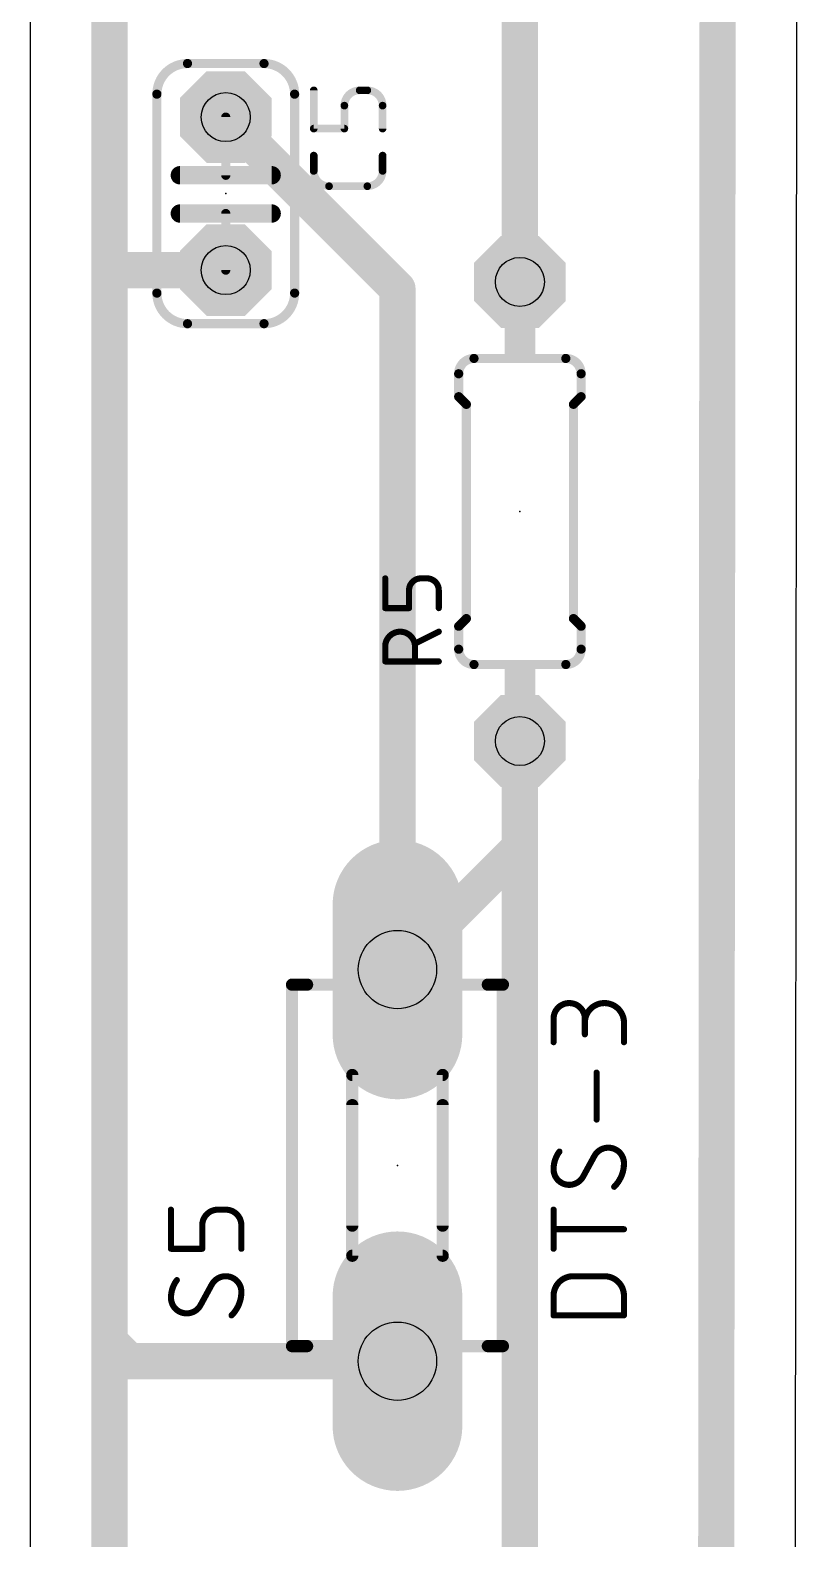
# Model space of a CAD drawing. Extents: x 53 to 97, y 25 to 264.
# Drawn here: x 70.61 to 83.42, y 144.04 to 169.08 of the extents above; entities that cross this region are included whole.
import ezdxf

# ---------------------------------------------------------------- set-up
doc = ezdxf.new("R2010")
doc.units = 0
for name, color, linetype in [('16', 132, 'CONTINUOUS'), ('17', 110, 'CONTINUOUS'), ('20', 31, 'CONTINUOUS'), ('21', 253, 'CONTINUOUS'), ('23', 53, 'CONTINUOUS'), ('25', 253, 'CONTINUOUS'), ('27', 253, 'CONTINUOUS'), ('29', 253, 'CONTINUOUS'), ('30', 253, 'CONTINUOUS'), ('44', 253, 'CONTINUOUS'), ('51', 253, 'CONTINUOUS')]:
    doc.layers.add(name, color=color, linetype=linetype)

# ---------------------------------------------------------------- blocks, each defined once
blk = doc.blocks.new('OCTAGONP')
at = {"const_width": 0.5}
blk.add_lwpolyline([(-0.25, -0.1036), (-0.25, 0.1036), (-0.1036, 0.25), (0.1036, 0.25), (0.25, 0.1036), (0.25, -0.1036), (0.1036, -0.25), (-0.1036, -0.25), (-0.25, -0.1036), (-0.25, 0.1036)], dxfattribs=at)
blk = doc.blocks.new('RECT')
blk.add_solid([(-0.5, -0.5), (0.5, -0.5), (-0.5, 0.5), (0.5, 0.5)])
blk = doc.blocks.new('LONGP100')
at = {"const_width": 1}
blk.add_lwpolyline([(-0.5, 0), (0.5, 0)], dxfattribs=at)
at = {"const_width": 0.5}
for points in [[(-0.5, 0.25, 1), (-0.5, -0.25)], [(0.5, -0.25, 1), (0.5, 0.25)]]:
    blk.add_lwpolyline(points, format="xyb", dxfattribs=at)

msp = doc.modelspace()

# ---------------------------------------------------------------- linework, layer by layer
at = {"layer": '16', "const_width": 0.6}
for points in [[(81.9864, 130.2464), (82.042, 193.3626)], [(78.74, 164.9044), (78.74, 179.07)], [(71.928, 165.1), (71.928, 171.45)], [(73.8581, 167.64), (76.708, 164.7901)], [(71.928, 147.32), (71.928, 165.1)], [(73.8581, 165.1), (71.928, 165.1)], [(76.708, 164.7901), (76.708, 153.491)], [(78.74, 157.2844), (78.74, 155.523)], [(78.74, 155.523), (76.708, 153.491)], [(78.74, 141.5364), (78.74, 155.523)], [(71.928, 134.5181), (71.928, 147.32)], [(72.257, 146.991), (71.928, 147.32)], [(76.708, 146.991), (72.257, 146.991)]]:
    msp.add_lwpolyline(points, dxfattribs=at)
at = {"layer": '16', "const_width": 0.3}
for points in [[(73.9642, 167.7461, 1), (73.752, 167.5339)], [(72.078, 165.1, 1), (71.778, 165.1)], [(71.928, 165.25, 1), (71.928, 164.95)], [(73.8581, 164.95, 1), (73.8581, 165.25)], [(71.778, 165.1, 1), (72.078, 165.1)], [(76.858, 164.7901, 1), (76.558, 164.7901)], [(76.6019, 164.684, 1), (76.8141, 164.8962)], [(78.59, 164.9044, 1), (78.89, 164.9044)], [(78.89, 157.2844, 1), (78.59, 157.2844)], [(78.89, 155.523, 1), (78.59, 155.523)], [(78.8461, 155.4169, 1), (78.6339, 155.6291)], [(78.59, 155.523, 1), (78.89, 155.523)], [(76.6019, 153.5971, 1), (76.8141, 153.3849)], [(76.558, 153.491, 1), (76.858, 153.491)], [(72.078, 147.32, 1), (71.778, 147.32)], [(72.0341, 147.4261, 1), (71.8219, 147.2139)], [(71.778, 147.32, 1), (72.078, 147.32)], [(72.257, 147.141, 1), (72.257, 146.841)], [(72.1509, 146.8849, 1), (72.3631, 147.0971)], [(76.708, 146.841, 1), (76.708, 147.141)]]:
    msp.add_lwpolyline(points, format="xyb", dxfattribs=at)
at = {"layer": '20'}
for p, q in [((70.612, 262.56), (70.612, 118.491)), ((83.292, 118.491), (83.419, 262.56))]:
    msp.add_line(p, q, dxfattribs=at)
at = {"layer": '21'}
for points, const_width in [([(73.2231, 168.529, 0.4142), (72.7151, 168.021)], 0.1524), ([(73.2231, 168.5671, 1), (73.2231, 168.4909)], 0.0762), ([(73.2231, 168.4909, 1), (73.2231, 168.5671)], 0.0762), ([(75.0011, 168.021, 0.4142), (74.4931, 168.529)], 0.1524), ([(74.4931, 168.5671, 1), (74.4931, 168.4909)], 0.0762), ([(74.4931, 168.4909, 1), (74.4931, 168.5671)], 0.0762), ([(72.7532, 168.021, 1), (72.677, 168.021)], 0.0762), ([(72.677, 168.021, 1), (72.7532, 168.021)], 0.0762), ([(75.0392, 168.021, 1), (74.963, 168.021)], 0.0762), ([(74.963, 168.021, 1), (75.0392, 168.021)], 0.0762), ([(73.0961, 166.751, 1), (73.0961, 166.5986)], 0.1524), ([(74.6201, 166.5986, 1), (74.6201, 166.751)], 0.1524), ([(73.0961, 166.116, 1), (73.0961, 165.9636)], 0.1524), ([(74.6201, 165.9636, 1), (74.6201, 166.116)], 0.1524), ([(72.7151, 164.719, 0.4142), (73.2231, 164.211)], 0.1524), ([(72.7532, 164.719, 1), (72.677, 164.719)], 0.0762), ([(74.4931, 164.211, 0.4142), (75.0011, 164.719)], 0.1524), ([(75.0392, 164.719, 1), (74.963, 164.719)], 0.0762), ([(72.677, 164.719, 1), (72.7532, 164.719)], 0.0762), ([(74.963, 164.719, 1), (75.0392, 164.719)], 0.0762), ([(73.2231, 164.2491, 1), (73.2231, 164.1729)], 0.0762), ([(73.2231, 164.1729, 1), (73.2231, 164.2491)], 0.0762), ([(74.4931, 164.2491, 1), (74.4931, 164.1729)], 0.0762), ([(74.4931, 164.1729, 1), (74.4931, 164.2491)], 0.0762), ([(77.978, 163.6344, 0.4142), (77.724, 163.3804)], 0.1524), ([(77.978, 163.6725, 1), (77.978, 163.5963)], 0.0762), ([(77.978, 163.5963, 1), (77.978, 163.6725)], 0.0762), ([(79.756, 163.3804, 0.4142), (79.502, 163.6344)], 0.1524), ([(79.502, 163.6725, 1), (79.502, 163.5963)], 0.0762), ([(79.502, 163.5963, 1), (79.502, 163.6725)], 0.0762), ([(77.7621, 163.3804, 1), (77.6859, 163.3804)], 0.0762), ([(77.6859, 163.3804, 1), (77.7621, 163.3804)], 0.0762), ([(79.7941, 163.3804, 1), (79.7179, 163.3804)], 0.0762), ([(79.7179, 163.3804, 1), (79.7941, 163.3804)], 0.0762), ([(77.6859, 162.9994, 1), (77.7621, 162.9994)], 0.0762), ([(77.7509, 163.0263, 1), (77.6971, 162.9725)], 0.0762), ([(79.7179, 162.9994, 1), (79.7941, 162.9994)], 0.0762), ([(79.7829, 162.9725, 1), (79.7291, 163.0263)], 0.0762), ([(77.8891, 162.8724, 1), (77.8129, 162.8724)], 0.0762), ([(77.8241, 162.8455, 1), (77.8779, 162.8993)], 0.0762), ([(79.6671, 162.8724, 1), (79.5909, 162.8724)], 0.0762), ([(79.6021, 162.8993, 1), (79.6559, 162.8455)], 0.0762), ([(77.7621, 159.1894, 1), (77.6859, 159.1894)], 0.0762), ([(77.8129, 159.3164, 1), (77.8891, 159.3164)], 0.0762), ([(77.8779, 159.2895, 1), (77.8241, 159.3433)], 0.0762), ([(79.5909, 159.3164, 1), (79.6671, 159.3164)], 0.0762), ([(79.6559, 159.3433, 1), (79.6021, 159.2895)], 0.0762), ([(79.7941, 159.1894, 1), (79.7179, 159.1894)], 0.0762), ([(77.6971, 159.2163, 1), (77.7509, 159.1625)], 0.0762), ([(79.7291, 159.1625, 1), (79.7829, 159.2163)], 0.0762), ([(77.724, 158.8084, 0.4142), (77.978, 158.5544)], 0.1524), ([(77.7621, 158.8084, 1), (77.6859, 158.8084)], 0.0762), ([(77.6859, 158.8084, 1), (77.7621, 158.8084)], 0.0762), ([(79.502, 158.5544, 0.4142), (79.756, 158.8084)], 0.1524), ([(79.7941, 158.8084, 1), (79.7179, 158.8084)], 0.0762), ([(79.7179, 158.8084, 1), (79.7941, 158.8084)], 0.0762), ([(77.978, 158.5925, 1), (77.978, 158.5163)], 0.0762), ([(77.978, 158.5163, 1), (77.978, 158.5925)], 0.0762), ([(79.502, 158.5925, 1), (79.502, 158.5163)], 0.0762), ([(79.502, 158.5163, 1), (79.502, 158.5925)], 0.0762), ([(75.0088, 153.241, 1), (74.9072, 153.241)], 0.1016), ([(74.958, 153.2918, 1), (74.958, 153.1902)], 0.1016), ([(75.208, 153.1902, 1), (75.208, 153.2918)], 0.1016), ([(78.208, 153.2918, 1), (78.208, 153.1902)], 0.1016), ([(78.5088, 153.241, 1), (78.4072, 153.241)], 0.1016), ([(78.458, 153.1902, 1), (78.458, 153.2918)], 0.1016), ([(76.0088, 151.241, 1), (75.9072, 151.241)], 0.1016), ([(77.5088, 151.241, 1), (77.4072, 151.241)], 0.1016), ([(75.9072, 149.241, 1), (76.0088, 149.241)], 0.1016), ([(77.4072, 149.241, 1), (77.5088, 149.241)], 0.1016), ([(74.958, 147.2918, 1), (74.958, 147.1902)], 0.1016), ([(74.9072, 147.241, 1), (75.0088, 147.241)], 0.1016), ([(75.208, 147.1902, 1), (75.208, 147.2918)], 0.1016), ([(78.208, 147.2918, 1), (78.208, 147.1902)], 0.1016), ([(78.4072, 147.241, 1), (78.5088, 147.241)], 0.1016), ([(78.458, 147.1902, 1), (78.458, 147.2918)], 0.1016)]:
    msp.add_lwpolyline(points, format="xyb", dxfattribs=dict(at, const_width=const_width))
for points, const_width in [([(73.2231, 168.529), (74.4931, 168.529)], 0.1524), ([(72.7151, 164.719), (72.7151, 168.021)], 0.1524), ([(75.0011, 164.719), (75.0011, 168.021)], 0.1524), ([(74.6201, 166.6748), (73.0961, 166.6748)], 0.3048), ([(74.6201, 166.0398), (73.0961, 166.0398)], 0.3048), ([(73.2231, 164.211), (74.4931, 164.211)], 0.1524), ([(79.502, 163.6344), (77.978, 163.6344)], 0.1524), ([(77.724, 163.3804), (77.724, 162.9994)], 0.1524), ([(79.756, 163.3804), (79.756, 162.9994)], 0.1524), ([(77.851, 162.8724), (77.724, 162.9994)], 0.1524), ([(79.629, 162.8724), (79.756, 162.9994)], 0.1524), ([(77.851, 162.8724), (77.851, 159.3164)], 0.1524), ([(79.629, 162.8724), (79.629, 159.3164)], 0.1524), ([(77.851, 159.3164), (77.724, 159.1894)], 0.1524), ([(77.724, 158.8084), (77.724, 159.1894)], 0.1524), ([(79.629, 159.3164), (79.756, 159.1894)], 0.1524), ([(79.756, 158.8084), (79.756, 159.1894)], 0.1524), ([(79.502, 158.5544), (77.978, 158.5544)], 0.1524), ([(74.958, 147.241), (74.958, 153.241)], 0.2032), ([(74.958, 153.241), (75.208, 153.241)], 0.2032), ([(78.208, 153.241), (78.458, 153.241)], 0.2032), ([(78.458, 153.241), (78.458, 147.241)], 0.2032), ([(75.958, 149.241), (75.958, 151.241)], 0.2032), ([(77.458, 149.241), (77.458, 151.241)], 0.2032), ([(74.958, 147.241), (75.208, 147.241)], 0.2032), ([(78.458, 147.241), (78.208, 147.241)], 0.2032)]:
    msp.add_lwpolyline(points, dxfattribs=dict(at, const_width=const_width))
at = {"layer": '23'}
for p in [(73.8581, 166.37), (78.74, 161.0944), (76.708, 150.241)]:
    msp.add_point(p, dxfattribs=at)
at = {"layer": '25'}
for points, const_width in [([(75.3186, 167.4495), (75.3186, 168.0845)], 0.127), ([(76.2076, 168.0845), (76.0806, 168.0845)], 0.127), ([(75.8266, 167.8305), (75.8266, 167.4495)], 0.127), ([(76.4616, 167.4495), (76.4616, 167.8305)], 0.127), ([(75.8266, 167.4495), (75.3186, 167.4495)], 0.127), ([(75.3186, 166.7473), (75.3186, 167.0013)], 0.127), ([(76.4616, 167.0013), (76.4616, 166.7473)], 0.127), ([(76.2076, 166.4933), (75.5726, 166.4933)], 0.127), ([(76.5048, 159.4902), (76.5048, 159.9841)], 0.1016), ([(77.1962, 159.9841), (77.0975, 159.9841)], 0.1016), ([(76.8999, 159.7865), (76.8999, 159.4902)], 0.1016), ([(77.3938, 159.4902), (77.3938, 159.7865)], 0.1016), ([(76.8999, 159.4902), (76.5048, 159.4902)], 0.1016), ([(77.3938, 159.0991), (76.9987, 158.9015)], 0.1016), ([(76.5048, 158.6052), (76.5048, 158.8521)], 0.1016), ([(76.9987, 158.8521), (76.9987, 158.6052)], 0.1016), ([(77.3938, 158.6052), (76.5048, 158.6052)], 0.1016), ([(72.9488, 148.8567), (72.9488, 149.5058)], 0.1016), ([(73.8576, 149.5058), (73.7277, 149.5058)], 0.1016), ([(73.4681, 149.2462), (73.4681, 148.8567)], 0.1016), ([(74.1172, 148.8567), (74.1172, 149.2462)], 0.1016), ([(73.4681, 148.8567), (72.9488, 148.8567)], 0.1016), ([(73.6304, 148.2711), (73.4356, 147.9141)], 0.1016)]:
    msp.add_lwpolyline(points, dxfattribs=dict(at, const_width=const_width))
for points, const_width in [([(75.3504, 168.0845, 1), (75.2869, 168.0845)], 0.0635), ([(76.0806, 168.0845, 0.4142), (75.8266, 167.8305)], 0.127), ([(76.0806, 168.1163, 1), (76.0806, 168.0528)], 0.0635), ([(76.0806, 168.0528, 1), (76.0806, 168.1163)], 0.0635), ([(76.4616, 167.8305, 0.4142), (76.2076, 168.0845)], 0.127), ([(76.2076, 168.1163, 1), (76.2076, 168.0528)], 0.0635), ([(76.2076, 168.0528, 1), (76.2076, 168.1163)], 0.0635), ([(75.8584, 167.8305, 1), (75.7948, 167.8305)], 0.0635), ([(75.7948, 167.8305, 1), (75.8584, 167.8305)], 0.0635), ([(76.4934, 167.8305, 1), (76.4299, 167.8305)], 0.0635), ([(76.4299, 167.8305, 1), (76.4934, 167.8305)], 0.0635), ([(75.3186, 167.4812, 1), (75.3186, 167.4178)], 0.0635), ([(75.2869, 167.4495, 1), (75.3504, 167.4495)], 0.0635), ([(75.7948, 167.4495, 1), (75.8584, 167.4495)], 0.0635), ([(75.8266, 167.4178, 1), (75.8266, 167.4812)], 0.0635), ([(76.4299, 167.4495, 1), (76.4934, 167.4495)], 0.0635), ([(75.3504, 167.0013, 1), (75.2869, 167.0013)], 0.0635), ([(76.4934, 167.0013, 1), (76.4299, 167.0013)], 0.0635), ([(75.3186, 166.7473, 0.4142), (75.5726, 166.4933)], 0.127), ([(75.3504, 166.7473, 1), (75.2869, 166.7473)], 0.0635), ([(75.2869, 166.7473, 1), (75.3504, 166.7473)], 0.0635), ([(76.2076, 166.4933, 0.4142), (76.4616, 166.7473)], 0.127), ([(76.4934, 166.7473, 1), (76.4299, 166.7473)], 0.0635), ([(76.4299, 166.7473, 1), (76.4934, 166.7473)], 0.0635), ([(75.5726, 166.525, 1), (75.5726, 166.4615)], 0.0635), ([(75.5726, 166.4615, 1), (75.5726, 166.525)], 0.0635), ([(76.2076, 166.525, 1), (76.2076, 166.4615)], 0.0635), ([(76.2076, 166.4615, 1), (76.2076, 166.525)], 0.0635), ([(76.5302, 159.9841, 1), (76.4794, 159.9841)], 0.0508), ([(77.0975, 159.9841, 0.4142), (76.8999, 159.7865)], 0.1016), ([(77.0975, 160.0095, 1), (77.0975, 159.9587)], 0.0508), ([(77.0975, 159.9587, 1), (77.0975, 160.0095)], 0.0508), ([(77.3938, 159.7865, 0.4142), (77.1962, 159.9841)], 0.1016), ([(77.1962, 160.0095, 1), (77.1962, 159.9587)], 0.0508), ([(77.1962, 159.9587, 1), (77.1962, 160.0095)], 0.0508), ([(76.9253, 159.7865, 1), (76.8745, 159.7865)], 0.0508), ([(76.8745, 159.7865, 1), (76.9253, 159.7865)], 0.0508), ([(77.4192, 159.7865, 1), (77.3684, 159.7865)], 0.0508), ([(77.3684, 159.7865, 1), (77.4192, 159.7865)], 0.0508), ([(76.5048, 159.5156, 1), (76.5048, 159.4648)], 0.0508), ([(76.4794, 159.4902, 1), (76.5302, 159.4902)], 0.0508), ([(76.8745, 159.4902, 1), (76.9253, 159.4902)], 0.0508), ([(76.8999, 159.4648, 1), (76.8999, 159.5156)], 0.0508), ([(77.3684, 159.4902, 1), (77.4192, 159.4902)], 0.0508), ([(76.9987, 158.8521, 1), (76.5048, 158.8521)], 0.1016), ([(77.4052, 159.0764, 1), (77.3824, 159.1218)], 0.0508), ([(76.5302, 158.8521, 1), (76.4794, 158.8521)], 0.0508), ([(76.4794, 158.8521, 1), (76.5302, 158.8521)], 0.0508), ([(76.9873, 158.9242, 1), (77.01, 158.8788)], 0.0508), ([(77.0241, 158.8521, 1), (76.9733, 158.8521)], 0.0508), ([(76.9733, 158.8521, 1), (77.0241, 158.8521)], 0.0508), ([(76.5048, 158.6306, 1), (76.5048, 158.5798)], 0.0508), ([(76.4794, 158.6052, 1), (76.5302, 158.6052)], 0.0508), ([(76.9733, 158.6052, 1), (77.0241, 158.6052)], 0.0508), ([(77.3938, 158.5798, 1), (77.3938, 158.6306)], 0.0508), ([(72.9742, 149.5058, 1), (72.9234, 149.5058)], 0.0508), ([(73.7277, 149.5058, 0.4142), (73.4681, 149.2462)], 0.1016), ([(73.7277, 149.5312, 1), (73.7277, 149.4804)], 0.0508), ([(73.7277, 149.4804, 1), (73.7277, 149.5312)], 0.0508), ([(74.1172, 149.2462, 0.4142), (73.8576, 149.5058)], 0.1016), ([(73.8576, 149.5312, 1), (73.8576, 149.4804)], 0.0508), ([(73.8576, 149.4804, 1), (73.8576, 149.5312)], 0.0508), ([(73.4935, 149.2462, 1), (73.4427, 149.2462)], 0.0508), ([(73.4427, 149.2462, 1), (73.4935, 149.2462)], 0.0508), ([(74.1426, 149.2462, 1), (74.0918, 149.2462)], 0.0508), ([(74.0918, 149.2462, 1), (74.1426, 149.2462)], 0.0508), ([(72.9488, 148.8821, 1), (72.9488, 148.8313)], 0.0508), ([(72.9234, 148.8567, 1), (72.9742, 148.8567)], 0.0508), ([(73.4427, 148.8567, 1), (73.4935, 148.8567)], 0.0508), ([(73.4681, 148.8313, 1), (73.4681, 148.8821)], 0.0508), ([(74.0918, 148.8567, 1), (74.1426, 148.8567)], 0.0508), ([(73.0462, 148.336, 0.1623), (72.9488, 148.0439)], 0.1016), ([(73.0665, 148.3208, 1), (73.0258, 148.3512)], 0.0508), ([(73.8576, 148.4009, 0.2656), (73.6304, 148.2711)], 0.1016), ([(73.6085, 148.284, 1), (73.6523, 148.2582)], 0.0508), ([(73.6527, 148.2589, 1), (73.6081, 148.2833)], 0.0508), ([(74.1172, 148.1413, 0.4142), (73.8576, 148.4009)], 0.1016), ([(73.8576, 148.4263, 1), (73.8576, 148.3755)], 0.0508), ([(73.8576, 148.3755, 1), (73.8576, 148.4263)], 0.0508), ([(72.9488, 148.0439, 0.4142), (73.2084, 147.7843)], 0.1016), ([(72.9742, 148.0439, 1), (72.9234, 148.0439)], 0.0508), ([(72.9234, 148.0439, 1), (72.9742, 148.0439)], 0.0508), ([(73.9549, 147.7518, 0.2), (74.1172, 148.1413)], 0.1016), ([(74.1426, 148.1413, 1), (74.0918, 148.1413)], 0.0508), ([(74.0918, 148.1413, 1), (74.1426, 148.1413)], 0.0508), ([(73.2084, 147.7843, 0.2656), (73.4356, 147.9141)], 0.1016), ([(73.2084, 147.8097, 1), (73.2084, 147.7589)], 0.0508), ([(73.2084, 147.7589, 1), (73.2084, 147.8097)], 0.0508), ([(73.4133, 147.9262, 1), (73.4579, 147.9019)], 0.0508), ([(73.4575, 147.9012, 1), (73.4138, 147.927)], 0.0508), ([(73.937, 147.7698, 1), (73.9728, 147.7338)], 0.0508)]:
    msp.add_lwpolyline(points, format="xyb", dxfattribs=dict(at, const_width=const_width))
at = {"layer": '27'}
for points, const_width in [([(79.8181, 152.6752, 1), (79.2988, 152.6752)], 0.1016), ([(80.4672, 152.6102, 1), (79.8181, 152.6102)], 0.1016), ([(79.3242, 152.6752, 1), (79.2734, 152.6752)], 0.0508), ([(79.2734, 152.6752, 1), (79.3242, 152.6752)], 0.0508), ([(79.8435, 152.6752, 1), (79.7927, 152.6752)], 0.0508), ([(79.7927, 152.6752, 1), (79.8435, 152.6752)], 0.0508), ([(79.7927, 152.6102, 1), (79.8435, 152.6102)], 0.0508), ([(80.4926, 152.6102, 1), (80.4418, 152.6102)], 0.0508), ([(80.4418, 152.6102, 1), (80.4926, 152.6102)], 0.0508), ([(79.2734, 152.2857, 1), (79.3242, 152.2857)], 0.0508), ([(79.7927, 152.4155, 1), (79.8435, 152.4155)], 0.0508), ([(80.4418, 152.2857, 1), (80.4926, 152.2857)], 0.0508), ([(80.0382, 151.7805, 1), (79.9874, 151.7805)], 0.0508), ([(79.9874, 151.0016, 1), (80.0382, 151.0016)], 0.0508), ([(79.3962, 150.4696, 0.1623), (79.2988, 150.1775)], 0.1016), ([(79.4165, 150.4544, 1), (79.3758, 150.4848)], 0.0508), ([(80.2076, 150.5345, 0.2656), (79.9804, 150.4047)], 0.1016), ([(80.4672, 150.2749, 0.4142), (80.2076, 150.5345)], 0.1016), ([(80.2076, 150.5599, 1), (80.2076, 150.5091)], 0.0508), ([(80.2076, 150.5091, 1), (80.2076, 150.5599)], 0.0508), ([(79.9585, 150.4176, 1), (80.0023, 150.3918)], 0.0508), ([(80.0027, 150.3925, 1), (79.9581, 150.4168)], 0.0508), ([(80.3049, 149.8854, 0.2), (80.4672, 150.2749)], 0.1016), ([(80.4926, 150.2749, 1), (80.4418, 150.2749)], 0.0508), ([(80.4418, 150.2749, 1), (80.4926, 150.2749)], 0.0508), ([(79.2988, 150.1775, 0.4142), (79.5584, 149.9178)], 0.1016), ([(79.3242, 150.1775, 1), (79.2734, 150.1775)], 0.0508), ([(79.2734, 150.1775, 1), (79.3242, 150.1775)], 0.0508), ([(79.5584, 149.9178, 0.2656), (79.7856, 150.0477)], 0.1016), ([(79.7633, 150.0598, 1), (79.8079, 150.0355)], 0.0508), ([(79.8075, 150.0348, 1), (79.7638, 150.0606)], 0.0508), ([(79.5584, 149.9432, 1), (79.5584, 149.8924)], 0.0508), ([(79.5584, 149.8924, 1), (79.5584, 149.9432)], 0.0508), ([(80.287, 149.9034, 1), (80.3228, 149.8674)], 0.0508), ([(79.3242, 149.5058, 1), (79.2734, 149.5058)], 0.0508), ([(79.2988, 149.2066, 1), (79.2988, 149.1559)], 0.0508), ([(80.4672, 149.1559, 1), (80.4672, 149.2066)], 0.0508), ([(79.2734, 148.8567, 1), (79.3242, 148.8567)], 0.0508), ([(79.6234, 148.4009, 0.4142), (79.2988, 148.0764)], 0.1016), ([(79.6234, 148.4263, 1), (79.6234, 148.3755)], 0.0508), ([(79.6234, 148.3755, 1), (79.6234, 148.4263)], 0.0508), ([(80.4672, 148.0764, 0.4142), (80.1426, 148.4009)], 0.1016), ([(80.1426, 148.4263, 1), (80.1426, 148.3755)], 0.0508), ([(80.1426, 148.3755, 1), (80.1426, 148.4263)], 0.0508), ([(79.3242, 148.0764, 1), (79.2734, 148.0764)], 0.0508), ([(79.2734, 148.0764, 1), (79.3242, 148.0764)], 0.0508), ([(80.4926, 148.0764, 1), (80.4418, 148.0764)], 0.0508), ([(80.4418, 148.0764, 1), (80.4926, 148.0764)], 0.0508), ([(79.2988, 147.7772, 1), (79.2988, 147.7264)], 0.0508), ([(79.2734, 147.7518, 1), (79.3242, 147.7518)], 0.0508), ([(80.4418, 147.7518, 1), (80.4926, 147.7518)], 0.0508), ([(80.4672, 147.7264, 1), (80.4672, 147.7772)], 0.0508)]:
    msp.add_lwpolyline(points, format="xyb", dxfattribs=dict(at, const_width=const_width))
at = {"layer": '27', "const_width": 0.1016}
for points in [[(79.2988, 152.2857), (79.2988, 152.6752)], [(79.8181, 152.6752), (79.8181, 152.4155)], [(80.4672, 152.2857), (80.4672, 152.6102)], [(80.0128, 151.0016), (80.0128, 151.7805)], [(79.9804, 150.4047), (79.7856, 150.0477)], [(79.2988, 148.8567), (79.2988, 149.5058)], [(80.4672, 149.1813), (79.2988, 149.1813)], [(79.6234, 148.4009), (80.1426, 148.4009)], [(79.2988, 147.7518), (79.2988, 148.0764)], [(80.4672, 148.0764), (80.4672, 147.7518)], [(80.4672, 147.7518), (79.2988, 147.7518)]]:
    msp.add_lwpolyline(points, dxfattribs=at)
at = {"layer": '44'}
for centre, radius in [((73.8581, 167.64), 0.4064), ((73.8581, 165.1), 0.4064), ((78.74, 164.9044), 0.4064), ((78.74, 157.2844), 0.4064), ((76.708, 153.491), 0.65), ((76.708, 146.991), 0.65)]:
    msp.add_circle(centre, radius, dxfattribs=at)
at = {"layer": '51'}
for points, const_width in [([(73.8581, 167.64), (73.8581, 166.6748)], 0.1524), ([(73.8581, 165.1), (73.8581, 166.0398)], 0.1524), ([(78.74, 164.9044), (78.74, 164.0154)], 0.508), ([(78.74, 157.2844), (78.74, 158.1734)], 0.508), ([(74.958, 147.241), (74.958, 153.241)], 0.2032), ([(74.958, 153.241), (78.458, 153.241)], 0.2032), ([(78.458, 153.241), (78.458, 147.241)], 0.2032), ([(75.958, 148.741), (75.958, 151.741)], 0.2032), ([(75.958, 151.741), (77.458, 151.741)], 0.2032), ([(77.458, 151.741), (77.458, 148.741)], 0.2032), ([(77.458, 148.741), (75.958, 148.741)], 0.2032), ([(78.458, 147.241), (74.958, 147.241)], 0.2032)]:
    msp.add_lwpolyline(points, dxfattribs=dict(at, const_width=const_width))
for points, const_width in [([(73.8962, 167.64, 1), (73.82, 167.64)], 0.0762), ([(73.82, 166.6748, 1), (73.8962, 166.6748)], 0.0762), ([(73.8962, 166.0398, 1), (73.82, 166.0398)], 0.0762), ([(73.82, 165.1, 1), (73.8962, 165.1)], 0.0762), ([(78.867, 164.9044, 1), (78.613, 164.9044)], 0.254), ([(78.613, 164.0154, 1), (78.867, 164.0154)], 0.254), ([(78.867, 158.1734, 1), (78.613, 158.1734)], 0.254), ([(78.613, 157.2844, 1), (78.867, 157.2844)], 0.254), ([(75.0088, 153.241, 1), (74.9072, 153.241)], 0.1016), ([(74.958, 153.2918, 1), (74.958, 153.1902)], 0.1016), ([(78.5088, 153.241, 1), (78.4072, 153.241)], 0.1016), ([(78.458, 153.1902, 1), (78.458, 153.2918)], 0.1016), ([(76.0088, 151.741, 1), (75.9072, 151.741)], 0.1016), ([(75.958, 151.7918, 1), (75.958, 151.6902)], 0.1016), ([(77.5088, 151.741, 1), (77.4072, 151.741)], 0.1016), ([(77.458, 151.6902, 1), (77.458, 151.7918)], 0.1016), ([(75.958, 148.7918, 1), (75.958, 148.6902)], 0.1016), ([(75.9072, 148.741, 1), (76.0088, 148.741)], 0.1016), ([(77.4072, 148.741, 1), (77.5088, 148.741)], 0.1016), ([(77.458, 148.6902, 1), (77.458, 148.7918)], 0.1016), ([(74.958, 147.2918, 1), (74.958, 147.1902)], 0.1016), ([(74.9072, 147.241, 1), (75.0088, 147.241)], 0.1016), ([(78.4072, 147.241, 1), (78.5088, 147.241)], 0.1016), ([(78.458, 147.1902, 1), (78.458, 147.2918)], 0.1016)]:
    msp.add_lwpolyline(points, format="xyb", dxfattribs=dict(at, const_width=const_width))

# ---------------------------------------------------------------- block references
at = {"layer": '17'}
for name, p, xscale, yscale, rotation in [('OCTAGONP', (73.8581, 167.64), 1.3208, 1.3208, 270), ('OCTAGONP', (73.8581, 167.64), 1.3208, 1.3208, 270), ('OCTAGONP', (73.8581, 165.1), 1.3208, 1.3208, 270), ('OCTAGONP', (73.8581, 165.1), 1.3208, 1.3208, 270), ('OCTAGONP', (78.74, 164.9044), 1.3208, 1.3208, 90), ('OCTAGONP', (78.74, 164.9044), 1.3208, 1.3208, 90), ('OCTAGONP', (78.74, 157.2844), 1.3208, 1.3208, 90), ('OCTAGONP', (78.74, 157.2844), 1.3208, 1.3208, 90), ('LONGP100', (76.708, 153.491), 1.95, 1.95, 90), ('LONGP100', (76.708, 153.491), 1.95, 1.95, 90), ('LONGP100', (76.708, 146.991), 1.95, 1.95, 90), ('LONGP100', (76.708, 146.991), 1.95, 1.95, 90)]:
    msp.add_blockref(name, p, dxfattribs=dict(at, xscale=xscale, yscale=yscale, rotation=rotation))
at = {"layer": '21', "xscale": 0.381, "yscale": 0.508, "rotation": 90}
for p in [(78.74, 163.8249), (78.74, 158.3639)]:
    msp.add_blockref('RECT', p, dxfattribs=at)
at = {"layer": '29'}
for name, p, xscale, yscale, rotation in [('OCTAGONP', (73.8581, 167.64), 1.524, 1.524, 270), ('OCTAGONP', (73.8581, 165.1), 1.524, 1.524, 270), ('OCTAGONP', (78.74, 164.9044), 1.524, 1.524, 90), ('OCTAGONP', (78.74, 157.2844), 1.524, 1.524, 90), ('LONGP100', (76.708, 153.491), 2.1532, 2.1532, 90), ('LONGP100', (76.708, 146.991), 2.1532, 2.1532, 90)]:
    msp.add_blockref(name, p, dxfattribs=dict(at, xscale=xscale, yscale=yscale, rotation=rotation))
at = {"layer": '30'}
for name, p, xscale, yscale, rotation in [('OCTAGONP', (73.8581, 167.64), 1.524, 1.524, 270), ('OCTAGONP', (73.8581, 165.1), 1.524, 1.524, 270), ('OCTAGONP', (78.74, 164.9044), 1.524, 1.524, 90), ('OCTAGONP', (78.74, 157.2844), 1.524, 1.524, 90), ('LONGP100', (76.708, 153.491), 2.1532, 2.1532, 90), ('LONGP100', (76.708, 146.991), 2.1532, 2.1532, 90)]:
    msp.add_blockref(name, p, dxfattribs=dict(at, xscale=xscale, yscale=yscale, rotation=rotation))

doc.saveas('drawing.dxf')
